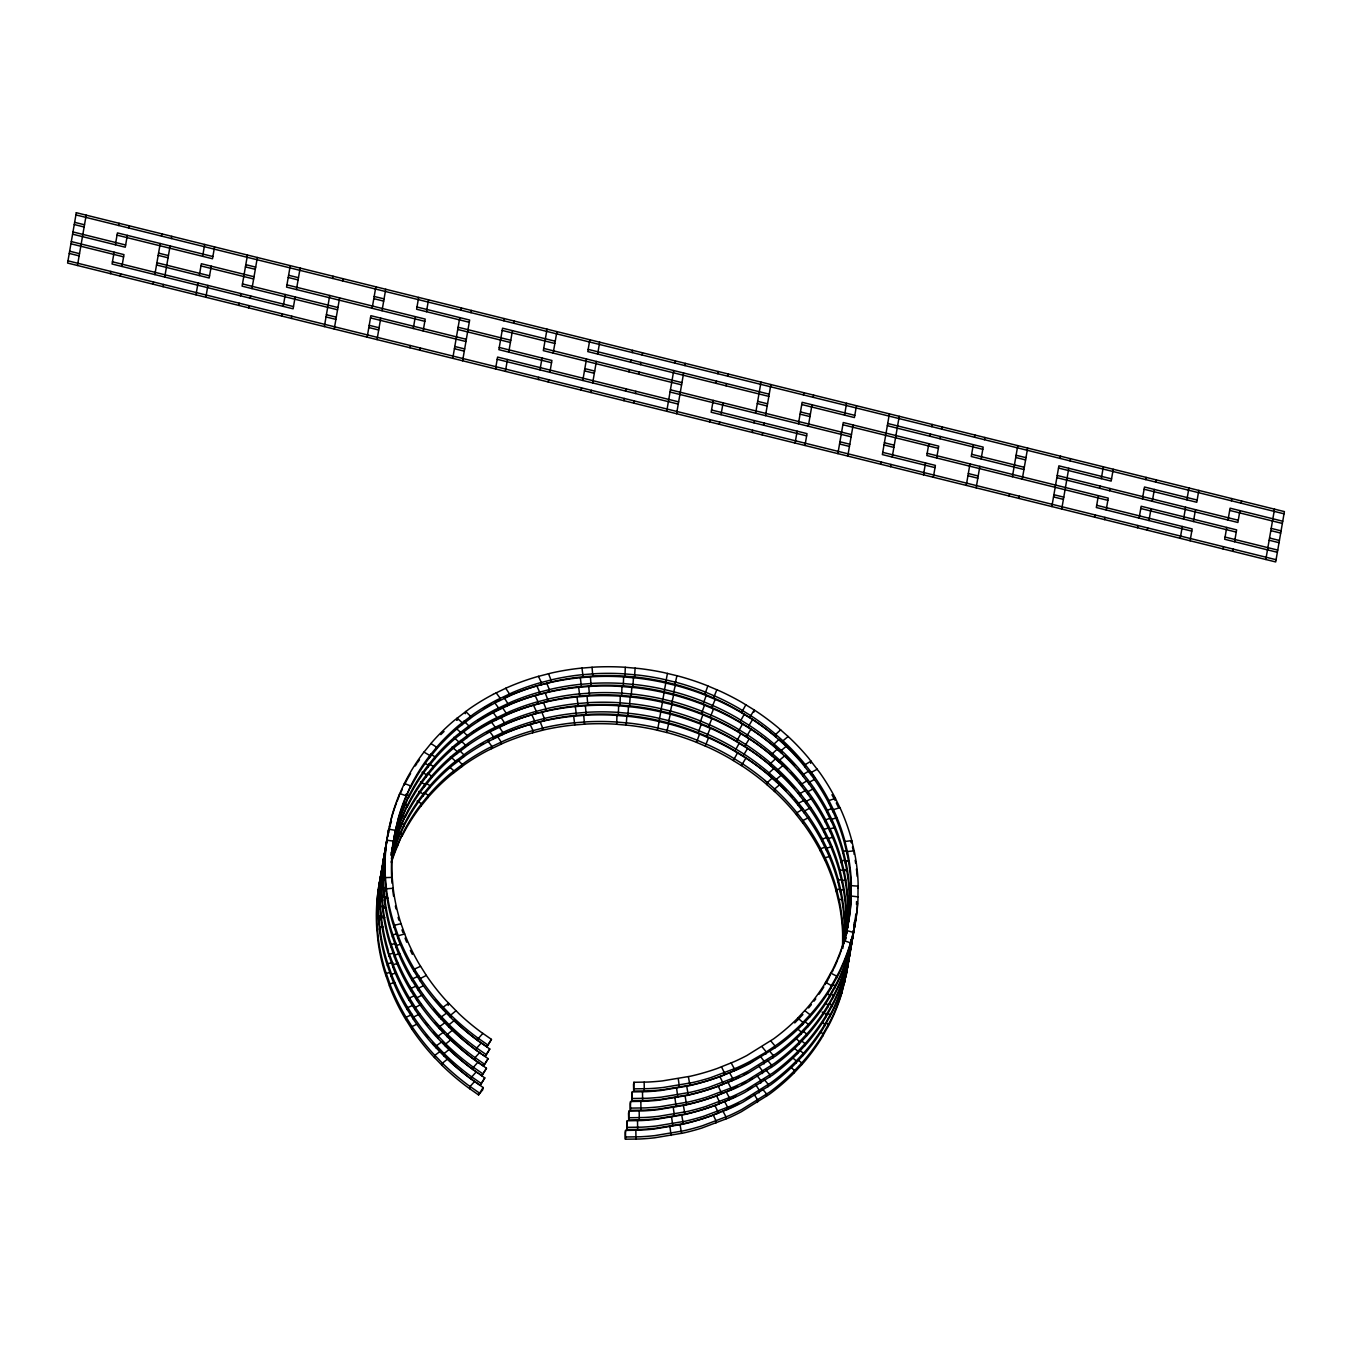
<?xml version="1.0" encoding="UTF-8"?>
<svg xmlns="http://www.w3.org/2000/svg" width="1352" height="1352" viewBox="0 0 1352 1352"><rect width="100%" height="100%" fill="white"/><g stroke="black" fill="none" stroke-linecap="round" stroke-linejoin="round"><path stroke-width="1.5" d="M843.918 943.882A188.215 183.534 9.8 0 0 844.307 936.784L844.307 923.957A193.995 189.179 9.8 0 0 840.775 894.044L837.767 881.335A204.507 199.437 9.8 0 0 827.356 852.368L821.475 840.336A218.111 212.686 9.8 0 0 804.626 813.583L796.142 802.767A231.834 226.071 9.8 0 0 777.062 782.554L766.533 773.226A243.563 237.513 9.8 0 0 743.718 756.343L731.533 748.839A251.895 245.625 9.8 0 0 710.206 737.854L696.905 732.192A256.305 249.934 9.8 0 0 669.358 723.117L655.23 719.72A256.255 249.883 9.8 0 0 631.367 715.816L616.934 714.549A251.675 245.422 9.8 0 0 588.12 714.397L573.84 715.546A242.684 236.651 9.8 0 0 545.819 720.227L532.181 723.742A230.786 225.057 9.8 0 0 505.935 733.071L489.373 740.93A216.32 210.946 9.8 0 0 466.22 755.024L452.058 765.874A202.394 197.375 9.8 0 0 430.054 787.371L421.824 797.494A192.271 187.506 9.8 0 0 403.656 826.663L398.35 838.324A187.708 183.044 9.8 0 0 391.404 858.435M844.189 943.088A188.215 183.534 9.8 0 0 844.679 934.57L844.679 921.743A193.995 189.179 9.8 0 0 841.147 891.813L838.155 879.121M845.068 939.927A188.215 183.534 9.8 0 0 845.963 927.168L845.963 914.341A193.995 189.179 9.8 0 0 842.431 884.411L839.423 871.719A204.507 199.437 9.8 0 0 829.013 842.735L823.148 830.72A218.111 212.686 9.8 0 0 806.299 803.95L797.815 793.134M845.118 940.519A188.215 183.534 9.8 0 0 846.352 924.937L846.352 912.11A193.995 189.179 9.8 0 0 842.82 882.197L839.812 869.488A204.507 199.437 9.8 0 0 829.401 840.522L823.52 828.489A218.111 212.686 9.8 0 0 806.688 801.736L798.204 790.92A231.834 226.071 9.8 0 0 779.107 770.708L768.578 761.379A243.563 237.513 9.8 0 0 745.763 744.496L733.578 736.992A251.895 245.625 9.8 0 0 712.25 726.007L698.95 720.346A256.305 249.934 9.8 0 0 671.403 711.27L657.275 707.873A256.255 249.883 9.8 0 0 633.412 703.97L618.996 702.702A251.675 245.422 9.8 0 0 590.165 702.55L575.884 703.699A242.684 236.651 9.8 0 0 547.864 708.38L534.226 711.896A230.786 225.057 9.8 0 0 507.997 721.224L491.435 729.083A216.32 210.946 9.8 0 0 468.265 743.178L454.103 754.027A202.394 197.375 9.8 0 0 432.099 775.524L423.869 785.647A192.271 187.506 9.8 0 0 405.701 814.817M846.217 934.519A188.215 183.534 9.8 0 0 847.62 917.535L847.62 904.708A193.995 189.179 9.8 0 0 844.087 874.795L841.096 862.086M846.96 931.072A188.215 183.534 9.8 0 1 846.166 935.263A188.215 183.534 9.8 0 0 848.008 915.321L848.008 902.494A193.995 189.179 9.8 0 0 844.476 872.564L841.468 859.872A204.507 199.437 9.8 0 0 831.058 830.888L825.193 818.873A218.111 212.686 9.8 0 0 808.344 792.103M847.282 929.111A188.215 183.534 9.8 0 0 849.293 907.919L849.293 895.092A193.995 189.179 9.8 0 0 845.76 865.162L842.752 852.47A204.507 199.437 9.8 0 0 832.342 823.486L826.461 811.47A218.111 212.686 9.8 0 0 809.628 784.701L801.144 773.885A231.834 226.071 9.8 0 0 782.048 753.672L771.519 744.361A243.563 237.513 9.8 0 0 748.704 727.477L736.519 719.974A251.895 245.625 9.8 0 0 715.191 708.972L701.891 703.327M847.214 929.686A188.215 183.534 9.8 0 0 849.681 905.688L849.664 892.861A193.995 189.179 9.8 0 0 846.132 862.948L843.141 850.239A204.507 199.437 9.8 0 0 832.714 821.272L826.849 809.24A218.111 212.686 9.8 0 0 810 782.487L801.516 771.671A231.834 226.071 9.8 0 0 782.419 751.458L771.908 742.13A243.563 237.513 9.8 0 0 749.092 725.247L736.908 717.743A251.895 245.625 9.8 0 0 715.58 706.758L702.263 701.096A256.305 249.934 9.8 0 0 674.732 692.021L660.604 688.624A256.255 249.883 9.8 0 0 636.741 684.72L622.309 683.453A251.675 245.422 9.8 0 0 593.494 683.301L579.214 684.45A242.684 236.651 9.8 0 0 551.193 689.131L537.555 692.647A230.786 225.057 9.8 0 0 511.31 701.975L494.748 709.834A216.32 210.946 9.8 0 0 471.578 723.928L457.415 734.778A202.394 197.375 9.8 0 0 435.428 756.275L427.198 766.398A192.271 187.506 9.8 0 0 409.031 795.567L403.724 807.228A187.708 183.044 9.8 0 0 396.778 827.323L394.294 837.784M847.45 927.844A188.215 183.534 9.8 0 0 850.949 898.286L850.949 885.459A193.995 189.179 9.8 0 0 847.417 855.546L844.408 842.837A204.507 199.437 9.8 0 0 833.998 813.853L828.134 801.837A218.111 212.686 9.8 0 0 811.284 775.085L802.801 764.269A231.834 226.071 9.8 0 0 783.704 744.056L773.175 734.727A243.563 237.513 9.8 0 0 750.377 717.844L738.175 710.341A251.895 245.625 9.8 0 0 716.864 699.356L703.547 693.694A256.255 249.883 9.8 0 0 675.932 684.602L661.888 681.222A256.255 249.883 9.8 0 0 638.026 677.318L623.593 676.034A251.675 245.422 9.8 0 0 594.779 675.899L580.498 677.048A242.684 236.651 9.8 0 0 552.461 681.712L535.578 686.292A236.853 230.972 9.8 0 0 504.228 697.784L507.828 703.496L507.439 705.727M856.492 904.505L856.56 901.547M626.821 716.222L626.196 725.078M628.494 706.589L627.869 715.445M630.15 696.973L629.525 705.812M631.807 687.34L631.198 696.195M633.48 677.724L632.854 686.562M635.136 668.091L634.51 676.946M378.915 885.543L377.918 892.134A196.446 191.561 9.8 0 0 376.684 927.438L377.935 940.738A204.49 199.42 9.8 0 0 384.475 971.463L390.424 988.633A217.841 212.416 9.8 0 0 404.569 1017.549L412.005 1029.379A232.155 226.392 9.8 0 0 432.403 1055.354L442.341 1065.68A246.047 239.929 9.8 0 0 468.079 1087.566L478.557 1094.917L482.748 1089.746L483.137 1087.515L472.524 1080.096A239.912 233.947 9.8 0 1 454.306 1065.19M380.588 875.927L379.574 882.501A196.446 191.561 9.8 0 0 378.34 917.822L379.591 931.106A204.49 199.42 9.8 0 0 386.131 961.83L392.08 979A217.841 212.416 9.8 0 0 406.225 1007.916L413.661 1019.763A232.155 226.392 9.8 0 0 434.06 1045.721L443.997 1056.047A246.047 239.929 9.8 0 0 469.735 1077.95L480.213 1085.301L484.793 1077.899L475.329 1071.19M382.244 866.294L381.247 872.885A196.446 191.561 9.8 0 0 380.013 908.189L381.247 921.489A204.49 199.42 9.8 0 0 387.787 952.214L393.736 969.367A217.841 212.416 9.8 0 0 407.881 998.3L415.334 1010.13A232.155 226.392 9.8 0 0 435.716 1036.105L445.67 1046.431M383.917 856.678L382.903 863.252A196.446 191.561 9.8 0 0 381.67 898.573L382.92 911.856A204.49 199.42 9.8 0 0 389.46 942.581L395.409 959.751A217.841 212.416 9.8 0 0 409.555 988.667L416.991 1000.514A232.155 226.392 9.8 0 0 437.389 1026.472L447.326 1036.798M385.574 847.045L384.56 853.636A196.446 191.561 9.8 0 0 383.326 888.94L384.576 902.24A204.49 199.42 9.8 0 0 391.117 932.948L397.065 950.118A217.841 212.416 9.8 0 0 411.211 979.051L418.647 990.881A232.155 226.392 9.8 0 0 439.045 1016.856M387.23 837.429L386.233 844.003A196.446 191.561 9.8 0 0 384.999 879.324L386.25 892.607A204.49 199.42 9.8 0 0 392.79 923.332L398.722 940.502A217.841 212.416 9.8 0 0 412.884 969.418L420.32 981.265A232.155 226.392 9.8 0 0 440.718 1007.223L450.655 1017.549A246.047 239.929 9.8 0 0 476.394 1039.451L489.779 1049.017L485.199 1056.419L482.664 1054.729M392.283 848.093L391.522 852.96L392.063 849.597M393.939 838.46L392.959 844.899A189.652 184.954 9.8 0 0 391.759 878.986L392.063 883.278M378.543 887.774L379.659 881.2M380.199 878.141L381.315 871.584M381.872 868.525L382.971 861.951M383.529 858.892L384.644 852.335M385.185 849.276L386.3 842.702M386.858 839.643L387.956 833.069M391.894 850.307L392.976 843.902M393.55 840.69L394.649 834.268M77.47 265.499L86.173 215.154M110.391 273.645L110.779 271.414M114.109 252.165L112.064 264.012L293.114 308.814L295.159 296.967M115.376 244.763L117.421 232.916L212.889 256.542M118.706 225.514L119.094 223.3M120.277 276.078L120.649 273.865M121.934 266.462L123.978 254.615L71.301 241.585M127.308 235.366L125.263 247.213L72.585 234.183M128.575 227.964L128.964 225.733M153.182 284.224L153.57 282.01M154.855 274.608L160.229 243.512M161.496 236.093L161.885 233.879M163.068 286.675L163.44 284.444M164.724 277.042L170.099 245.946M171.383 238.543L171.755 236.33M195.989 294.82L198.034 282.974M199.302 275.571L201.347 263.725L254.024 276.754M202.631 256.305L204.676 244.459M205.859 297.254L207.904 285.407M211.233 266.158L209.188 278.005L156.511 264.975M214.546 246.909L212.501 258.756L117.049 235.147M238.78 305.4L239.152 303.186M240.436 295.784L240.825 293.553M247.467 255.055L242.093 286.151L337.561 309.777M248.65 307.85L249.038 305.62M250.306 298.217L250.695 296.003M251.979 288.601L257.353 257.488M281.571 315.996L281.96 313.765M283.227 306.363L285.272 294.516M290.274 265.634L286.556 287.114L424.815 321.32M291.44 318.43L291.829 316.216M296.426 289.548L300.144 268.085M324.362 326.576L329.736 295.48M332.676 278.444L333.065 276.23M334.231 329.026L339.605 297.93M342.546 280.895L342.935 278.664M367.152 337.172L370.87 315.692L466.322 339.301M372.138 308.29L375.856 286.81M377.039 339.605L380.74 318.142M382.024 310.723L385.726 289.26M409.943 347.751L410.332 345.537M413.273 328.502L415.317 316.655M418.647 297.406L416.602 309.253L469.262 322.283M419.83 350.202L420.202 347.971M423.159 330.936L425.204 319.089L286.945 284.883M426.471 311.687L428.516 299.84M452.751 358.331L459.781 317.619M461.066 310.216L461.438 307.986M462.621 360.781L469.651 320.052L416.991 307.022M470.935 312.65L471.324 310.436M378.137 890.596L378.526 888.382M379.794 880.963L380.402 877.313M381.467 871.347L382.058 867.68M383.123 861.714L383.714 858.064M384.779 852.098L385.388 848.431M386.452 842.465L387.044 838.815M388.328 831.412L388.717 829.182L395.392 830.348L395.004 832.578M376.718 927.945L377.09 925.731M378.374 918.329L378.763 916.098L382.143 916.014M380.03 908.696L380.419 906.482L383.816 906.381M381.703 899.063L382.075 896.849L385.472 896.765M383.36 889.447L383.748 887.216M385.016 879.814L385.404 877.6L392.181 877.414L391.81 879.628M393.178 843.327L393.736 839.981M377.732 939.133L378.121 936.902M379.405 929.5L379.794 927.286L383.174 927.033M381.061 919.884L381.45 917.653L384.83 917.4M382.734 910.251L383.106 908.037L386.486 907.783M384.39 900.635L384.779 898.404L388.159 898.151M386.047 891.002L386.435 888.788L393.195 888.281L392.976 891.83A198.254 193.319 9.8 0 0 393.567 896.106M397.471 846.115L397.86 843.902M399.127 836.499L399.516 834.268L396.305 833.187M400.8 826.866L401.172 824.652M402.457 817.25L402.845 815.019M404.113 807.617L404.501 805.403M405.786 798.001L406.175 795.77L399.736 793.59L398.722 797.308A194.502 189.669 9.8 0 0 397.082 801.398M391.353 862.627A187.708 183.044 9.8 0 1 396.694 847.957L402.389 834.083A192.271 187.506 9.8 0 1 420.556 804.896L428.787 794.79A202.394 197.375 9.8 0 1 450.774 773.276L464.936 762.427A216.32 210.946 9.8 0 1 488.106 748.332L504.668 740.473A230.786 225.057 9.8 0 1 530.897 731.145L544.535 727.63A242.684 236.651 9.8 0 1 572.555 722.948L586.836 721.816A251.675 245.422 9.8 0 1 615.667 721.951L630.083 723.219A256.255 249.883 9.8 0 1 653.962 727.122L668.074 730.519A256.305 249.934 9.8 0 1 695.621 739.595L708.938 745.256A251.895 245.625 9.8 0 1 730.249 756.241L742.451 763.745A243.563 237.513 9.8 0 1 765.249 780.628M403.656 826.663L404.045 824.45A192.271 187.506 9.8 0 1 422.213 795.28L430.443 785.157A202.394 197.375 9.8 0 1 452.447 763.66L466.592 752.794A216.32 210.946 9.8 0 1 489.762 738.699L506.324 730.84A230.786 225.057 9.8 0 1 532.57 721.529M391.303 855.664L393.06 848.803A187.708 183.044 9.8 0 1 400.006 828.692L405.701 814.833L400.395 826.478A187.708 183.044 9.8 0 0 393.449 846.589L391.353 854.819M393.635 843.276L394.733 839.169A187.708 183.044 9.8 0 1 401.679 819.075L407.375 805.2A192.271 187.506 9.8 0 1 425.542 776.014L433.772 765.908A202.394 197.375 9.8 0 1 455.759 744.394L469.921 733.544A216.32 210.946 9.8 0 1 493.091 719.45L509.653 711.591M395.291 833.66L396.389 829.553A187.708 183.044 9.8 0 1 403.335 809.442L409.031 795.567L405.87 794.317M395.967 828.168L398.063 819.92A187.708 183.044 9.8 0 1 405.008 799.826L410.704 785.951A192.271 187.506 9.8 0 1 428.871 756.765L437.102 746.659A202.394 197.375 9.8 0 1 459.088 725.145L473.251 714.295A216.32 210.946 9.8 0 1 496.421 700.201L512.983 692.342A230.786 225.057 9.8 0 1 539.211 683.03L552.85 679.498A242.684 236.651 9.8 0 1 580.87 674.834L595.15 673.685A251.675 245.422 9.8 0 1 623.982 673.82L638.398 675.104A256.255 249.883 9.8 0 1 662.26 679.008L676.389 682.388M385.743 975.586L386.131 973.356L389.427 972.595M387.399 965.953L387.787 963.739L392.739 962.59M389.072 956.337L388.176 949.983A204.49 199.42 9.8 0 1 381.636 919.276L380.385 905.975A196.446 191.561 9.8 0 1 381.619 870.654M390.728 946.704L391.117 944.49L396.051 943.341M392.384 937.088L392.773 934.857L396.068 934.097M394.057 927.455L394.429 925.241L401.037 923.703M495.542 368.927L497.587 357.08L678.636 401.865M503.857 320.796L504.228 318.582M389.46 986.132L389.849 983.918L394.733 982.532M391.117 976.516L391.505 974.285L396.389 972.916M392.79 966.883L393.162 964.669L398.046 963.283M394.446 957.25L394.835 955.036L399.719 953.65M396.102 947.634L396.491 945.403L401.375 944.034M397.775 938.001L398.147 935.787L404.67 933.945M421.148 805.86L421.52 803.629L417.109 801.06M422.804 796.227L423.193 794.013L418.782 791.444M424.46 786.611L424.849 784.38L420.438 781.811M426.133 776.977L426.522 774.764L422.111 772.195M427.79 767.361L428.178 765.131L425.238 763.424M429.463 757.728L429.835 755.514L423.953 752.084M427.925 797.562L428.314 795.331L424.038 792.559M429.598 787.929L429.987 785.715L427.131 783.856M431.254 778.296L431.643 776.082L427.367 773.31M432.927 768.68L433.299 766.449L429.023 763.694M434.583 759.047L434.972 756.833L430.68 754.061M436.24 749.43L436.628 747.2L430.916 743.515M505.411 371.361L507.456 359.514M508.741 352.111L512.442 330.649M513.726 323.246L514.115 321.015M405.701 1019.476L406.09 1017.245L412.225 1014.423M407.375 1009.843L407.746 1007.629L412.36 1005.499M409.031 1000.21L409.419 997.996L414.016 995.883M410.687 990.593L411.076 988.363L415.672 986.25M412.36 980.961L412.749 978.747L418.883 975.924M414.016 971.344L414.405 969.114L420.54 966.291M453.444 772.989L453.833 770.775L450.03 767.378M455.117 763.356L455.489 761.142L450.436 756.613M456.773 753.74L457.162 751.509L452.092 746.98M458.429 744.107L458.818 741.893L453.765 737.364M460.102 734.491L460.491 732.26L456.689 728.863M461.759 724.858L462.147 722.644L457.077 718.115L456.706 720.329L457.821 719.416M465.291 713.704L465.68 711.473L470.53 716.256L470.141 718.47M411.633 1028.821L412.022 1026.607L416.534 1024.326M413.306 1019.205L413.678 1016.991L419.695 1013.932M414.963 1009.572L415.351 1007.358L421.368 1004.299M416.619 999.956L417.007 997.725L423.024 994.683M418.292 990.323L418.664 988.109L423.193 985.811M419.948 980.707L420.337 978.476L426.353 975.434A225.378 219.768 9.8 0 0 446.143 1000.632L459.173 1013.899A239.912 233.947 9.8 0 0 480.839 1031.965L491.452 1039.384L486.855 1046.803L480.332 1042.307M461.826 766.601L462.215 764.37L457.365 759.604M463.482 756.968L463.871 754.754L459.021 749.988M465.156 747.352L465.544 745.121L460.525 740.473M466.812 737.719L467.2 735.505L463.567 731.922M468.485 728.103L468.857 725.872L464.006 721.106M538.333 379.506L538.721 377.292M539.989 369.89L542.034 358.043M547.036 329.161L543.318 350.641L681.577 384.847M548.202 381.957L548.591 379.743M549.875 372.324L551.92 360.477L499.243 347.447M553.188 353.075L556.906 331.612M434.431 1057.568L434.82 1055.337L440.228 1051.349M436.105 1047.935L436.476 1045.721L441.884 1041.733L452.531 1052.397A239.912 233.947 9.8 0 0 474.18 1070.463M437.761 1038.319L438.149 1036.088L443.557 1032.1M439.417 1028.686L439.806 1026.472L445.214 1022.484M441.09 1019.053L441.462 1016.839L446.87 1012.851L444.487 1010.265M442.746 1009.437L443.135 1007.206L448.543 1003.235L448.154 1005.449M491.486 748.619L491.875 746.388L487.852 740.964L489.035 740.338M493.142 738.986L493.531 736.772L489.508 731.331M494.815 729.37L495.187 727.139L491.165 721.698M496.471 719.737L496.86 717.523L492.838 712.082L489.83 713.619A223.097 217.554 9.8 0 0 487.075 715.09M498.144 710.121L498.516 707.89L494.494 702.448M499.801 700.488L500.189 698.274L496.167 692.832M442.07 1065.41L442.442 1063.179L447.647 1058.954M443.726 1055.777L444.115 1053.563L449.32 1049.321M445.383 1046.144L445.771 1043.93L450.977 1039.688M447.056 1036.528L447.428 1034.297L452.633 1030.072M448.712 1026.895L449.101 1024.681L454.306 1020.439M450.368 1017.279L450.757 1015.048L455.962 1010.823M500.781 744.225L501.17 741.995L497.401 736.367M502.454 734.592L502.826 732.378L499.074 726.751M504.11 724.976L504.499 722.745L500.73 717.118L488.173 723.236A223.097 217.554 9.8 0 0 475.955 730.164M505.766 715.343L506.155 713.129L502.403 707.502M509.096 696.094L509.484 693.88L505.716 688.252M581.123 390.103L581.512 387.872M582.797 380.47L586.498 359.007M589.827 339.758L587.782 351.605L768.832 396.389M469.702 1088.766L470.073 1086.535L474.535 1081.549M471.358 1079.133L471.747 1076.919L476.191 1071.933M473.014 1069.5L473.403 1067.286L477.847 1062.3M474.687 1059.883L475.076 1057.653L479.521 1052.684M476.343 1050.251L476.732 1048.037L481.177 1043.051M478.017 1040.634L478.388 1038.404L482.85 1033.418M591.01 392.536L591.382 390.322M592.666 382.92L596.367 361.44M597.652 354.038L599.697 342.191M532.603 732.784L532.975 730.57L530.17 724.452M534.26 723.168L534.648 720.937L531.843 714.819M535.916 713.535L536.305 711.321L533.499 705.203M537.589 703.919L537.961 701.688L535.155 695.57M539.245 694.286L539.634 692.072L536.828 685.954M540.918 684.653L541.29 682.439L538.485 676.321M478.557 1094.917L483.137 1087.515M480.213 1085.301L484.793 1077.899M479.335 1073.978L481.87 1075.668L486.466 1068.266L473.065 1058.701A246.047 239.929 9.8 0 1 447.326 1036.798M477.002 1061.557L483.543 1066.052L488.123 1058.65L478.659 1051.941M485.199 1056.419L489.779 1049.017M486.855 1046.803L491.452 1039.384M542.287 730.283L542.676 728.069L540.175 721.833M543.96 720.667L544.332 718.436L541.831 712.217M545.616 711.034L546.005 708.82L543.487 702.584M547.273 701.418L547.661 699.187L545.16 692.968M548.946 691.785L549.335 689.571L546.816 683.335M550.602 682.168L550.991 679.938L548.49 673.718M486.466 1068.266L481.87 1075.668M488.123 1058.65L483.543 1066.052M623.914 400.682L624.303 398.468M625.587 391.066L625.959 388.835M628.9 371.817L629.288 369.586M630.573 362.184L630.962 359.97M632.229 352.568L632.618 350.337M574.769 724.909L573.687 716.188M576.425 715.293L575.344 706.555M578.098 705.659L577 696.922M579.755 696.043L578.673 687.306M581.411 686.41L580.329 677.673M583.084 676.794L581.985 668.057M633.801 403.133L634.173 400.902M635.457 393.5L635.846 391.286M638.786 374.25L639.175 372.037M640.442 364.634L640.831 362.404M642.115 355.001L642.487 352.787M584.503 724.148L583.726 715.36M586.16 714.532L585.382 705.744M587.816 704.899L587.055 696.111M589.489 695.266L588.712 686.495M591.145 685.65L590.385 676.862M592.818 676.017L592.041 667.229M666.722 411.278L673.752 370.549M675.02 363.147L675.408 360.933M616.664 724.266L616.968 715.411M618.337 714.633L618.625 705.778M619.993 705.017L620.298 696.162M621.65 695.384L621.954 686.529M623.323 685.768L623.61 676.896M624.979 676.135L625.283 667.28M676.591 413.712L683.622 373M684.906 365.598L685.278 363.367M709.513 421.858L709.885 419.644M713.214 400.395L711.169 412.242L806.637 435.851M716.154 383.36L716.543 381.146M717.827 373.727L718.199 371.513M657.461 730.215L659.151 721.495M659.134 720.582L660.807 711.879M660.79 710.966L662.48 702.246M662.463 701.333L664.136 692.63M664.119 691.7L665.809 682.997M665.775 682.084L667.465 673.38M719.382 424.308L719.771 422.077M721.038 414.675L723.1 402.828M726.041 385.81L726.413 383.579M727.697 376.177L728.086 373.963M666.637 732.463L668.648 723.827M668.31 722.847L670.305 714.211M669.967 713.214L671.961 704.578M671.64 703.598L673.634 694.962M673.296 693.965L675.29 685.329M674.952 684.349L676.946 675.696M851.878 940.907L850.847 945.183A194.823 189.973 9.8 0 1 847.822 965.48L843.09 984.763A195.077 190.226 9.8 0 1 831.632 1013.442L822.962 1028.94A201.87 196.851 9.8 0 1 804.305 1054.104L795.044 1064.024A212.872 207.583 9.8 0 1 770.725 1084.845L743.076 1102.083A229.62 223.908 9.8 0 1 730.35 1108.285L709.056 1116.549A234.978 229.13 9.8 0 1 682.101 1124.357L654.081 1129.038A247.686 241.535 9.8 0 1 639.8 1130.171L625.587 1130.407L625.199 1132.621L625.401 1139.195L639.834 1139.009A254.48 248.143 9.8 0 0 654.503 1137.826L683.318 1133.027A243.123 237.09 9.8 0 0 701.942 1128.024L728.694 1117.901A229.62 223.908 9.8 0 0 741.403 1111.716L769.068 1094.478A212.872 207.583 9.8 0 0 793.387 1073.657L802.649 1063.737A201.87 196.851 9.8 0 0 821.306 1038.573L829.976 1023.075A195.077 190.226 9.8 0 0 841.434 994.396L846.166 975.113A194.823 189.973 9.8 0 0 849.276 953.295M718.841 1104.094L710.713 1106.916A234.978 229.13 9.8 0 1 683.774 1114.724L655.754 1119.405A247.686 241.535 9.8 0 1 641.456 1120.554L627.26 1120.774L626.872 1123.005L627.058 1129.579L641.49 1129.376A254.48 248.143 9.8 0 0 656.159 1128.21L684.974 1123.394A243.123 237.09 9.8 0 0 703.598 1118.391L712.69 1115.366M850.222 950.541L846.42 965.514A195.077 190.226 9.8 0 1 834.961 994.193L826.292 1009.691A201.87 196.851 9.8 0 1 807.634 1034.855L798.373 1044.775A212.872 207.583 9.8 0 1 774.037 1065.596L746.405 1082.834A229.62 223.908 9.8 0 1 733.68 1089.019L712.369 1097.3A234.978 229.13 9.8 0 1 685.43 1105.091L657.41 1109.772A247.686 241.535 9.8 0 1 643.13 1110.921L628.917 1111.158L628.528 1113.372L628.714 1119.946L643.163 1119.76A254.48 248.143 9.8 0 0 657.832 1118.577L686.63 1113.778A243.123 237.09 9.8 0 0 705.271 1108.775L714.363 1105.733M850.847 945.183L848.093 955.898A195.077 190.226 9.8 0 1 836.618 984.56L827.948 1000.058A201.87 196.851 9.8 0 1 809.29 1025.238L800.029 1035.159A212.872 207.583 9.8 0 1 775.71 1055.963L748.062 1073.201A229.62 223.908 9.8 0 1 735.336 1079.403L714.042 1087.667A234.978 229.13 9.8 0 1 687.103 1095.475L659.066 1100.156A247.686 241.535 9.8 0 1 644.786 1101.288L630.573 1101.525L630.201 1103.756L630.387 1110.33L644.819 1110.127A254.48 248.143 9.8 0 0 659.489 1108.961L688.303 1104.145A243.123 237.09 9.8 0 0 706.927 1099.142L716.019 1096.117M723.827 1075.212L715.698 1078.051A234.978 229.13 9.8 0 1 688.76 1085.842L660.739 1090.523A247.686 241.535 9.8 0 1 646.459 1091.672L632.246 1091.909L631.857 1094.123L632.043 1100.697L646.476 1100.494A254.48 248.143 9.8 0 0 661.162 1099.328L689.959 1094.528A243.123 237.09 9.8 0 0 708.583 1089.526L717.675 1086.484M846.927 929.787L843.631 942.107A188.283 183.619 9.8 0 1 832.578 969.773L824.196 984.746A195.094 190.243 9.8 0 1 806.164 1009.065L797.207 1018.664A203.56 198.49 9.8 0 1 787.557 1027.689L784.177 1030.579A208.664 203.476 9.8 0 1 773.665 1038.826L746.862 1055.523A222.843 217.3 9.8 0 1 734.508 1061.54L717.354 1068.418A234.978 229.13 9.8 0 1 690.416 1076.226L662.395 1080.907A247.686 241.535 9.8 0 1 648.115 1082.039L633.902 1082.276L633.513 1084.507L633.699 1091.081L648.149 1090.878A254.48 248.143 9.8 0 0 662.818 1089.712L691.632 1084.896A243.123 237.09 9.8 0 0 710.256 1079.893L719.348 1076.868M625.401 1139.195L625.587 1130.407M627.058 1129.579L627.26 1120.774M628.714 1119.946L628.917 1111.158M630.387 1110.33L630.573 1101.525M632.043 1100.697L632.246 1091.909M633.699 1091.081L633.902 1082.276M696.533 742.349L699.542 734.052M698.19 732.716L701.215 724.418M699.863 723.1L702.871 714.785M701.519 713.467L704.527 705.169M703.192 703.851L706.2 695.536M704.848 694.218L707.856 685.92M752.303 432.454L752.692 430.223M753.96 422.821L754.348 420.607M755.633 413.205L760.99 382.092M635.981 1139.161L635.846 1130.34M637.637 1129.545L637.519 1120.707M639.31 1119.912L639.175 1111.091M640.966 1110.296L640.848 1101.457M642.622 1100.663L642.504 1091.841M644.296 1091.03L644.16 1082.208M705.254 746L708.549 737.837M706.91 736.384L710.222 728.204M708.583 726.751L711.879 718.588M710.239 717.135L713.535 708.955M711.896 707.502L715.208 699.322M713.569 697.869L716.864 689.706M762.173 434.888L762.562 432.674M763.846 425.272L764.218 423.041M765.502 415.639L770.877 384.543M733.325 760.5L737.567 752.861M734.981 750.884L739.223 743.228M736.654 741.251L740.879 733.612M738.31 731.635L742.552 723.979M739.966 722.002L744.208 714.346M741.64 712.386L745.881 704.73M671.133 1135.46L669.95 1126.774M672.789 1125.844L671.606 1117.158M674.462 1116.211L673.279 1107.525M676.118 1106.578L674.935 1097.909M677.791 1096.962L676.608 1088.275M679.448 1087.329L678.265 1078.659M795.094 443.033L797.139 431.187M798.424 423.784L802.125 402.305L854.802 415.351M803.409 394.902L803.798 392.688M741.42 765.553L745.915 758.083M743.076 755.937L747.572 748.467M744.732 746.304L749.245 738.834M746.405 736.671L750.901 729.218M748.062 727.055L752.557 719.585M749.718 717.422L754.23 709.952L753.841 712.183M681.577 1133.399L680.09 1124.796M683.25 1123.765L681.746 1115.163M684.906 1114.149L683.419 1105.547M686.562 1104.516L685.075 1095.914M688.236 1094.9L686.731 1086.281M689.892 1085.267L688.405 1076.665M804.964 445.484L807.009 433.637L711.558 410.011M808.293 426.235L812.011 404.755M813.279 397.353L813.667 395.122M767.04 784.701L767.429 782.487L772.347 777.941M768.713 775.085L769.085 772.854L774.02 768.308M770.37 765.452L770.758 763.238L775.676 758.692M772.026 755.836L772.414 753.605L777.349 749.059M773.699 746.203L774.071 743.989L779.005 739.426L787.101 746.71A238.628 232.696 9.8 0 1 799.454 759.165M775.355 736.587L775.744 734.356L780.662 729.81M715.732 1123.258L716.121 1121.045L713.231 1115.011M717.388 1113.642L717.777 1111.412L714.887 1105.395M719.061 1104.009L719.433 1101.795L716.56 1095.762M720.717 1094.393L721.106 1092.162L718.216 1086.129M722.374 1084.76L722.762 1082.546L719.889 1076.513M724.047 1075.127L724.418 1072.913L721.545 1066.88M774.273 791.157L774.662 788.926L779.817 784.616M775.947 781.524L776.335 779.31L781.473 774.983M777.603 771.891L777.991 769.677L783.129 765.35M779.276 762.274L779.648 760.061L784.802 755.734L785.444 756.326A238.628 232.696 9.8 0 1 794.52 765.317M780.932 752.642L781.321 750.428L786.458 746.101M782.588 743.025L782.977 740.795L788.131 736.485M837.885 453.63L843.259 422.534L938.727 446.143L936.683 457.99M844.544 415.115L846.589 403.268M725.686 1119.219L726.058 1117.005L722.897 1111.107M727.342 1109.586L727.731 1107.372L724.554 1101.491M728.998 1099.97L729.387 1097.739L726.21 1091.858M730.672 1090.337L731.043 1088.123L727.883 1082.225M732.328 1080.721L732.716 1078.49L729.539 1072.609L732.852 1071.156A222.843 217.3 9.8 0 0 745.189 1065.156L748.4 1063.416M733.984 1071.088L734.373 1068.874L731.212 1062.976M847.772 456.063L853.129 424.967M856.458 405.718L854.413 417.565L801.753 404.535M796.565 814.935L796.953 812.704L802.75 809.24L800.114 806.012M798.238 805.302L798.61 803.088L804.761 800.046M799.894 795.686L800.283 793.455L806.079 789.974M801.55 786.053L801.939 783.839L807.736 780.357M803.223 776.437L803.595 774.206L809.392 770.725M804.879 766.804L805.268 764.59L811.065 761.108L810.676 763.322M802.632 822.743L803.02 820.512L808.969 817.318M804.288 813.11L804.677 810.896L810.642 807.685M805.961 803.494L806.333 801.263L812.298 798.069M807.617 793.861L808.006 791.647L813.955 788.436M809.273 784.245L809.662 782.014L814.141 779.614M810.947 774.611L811.318 772.398L817.284 769.187M757.424 1102.438L757.796 1100.207L754.23 1094.545M759.08 1092.805L759.469 1090.591L755.886 1084.929M760.737 1083.172L761.125 1080.958L757.052 1075.617M762.41 1073.556L762.782 1071.325L758.709 1065.984M764.066 1063.923L764.455 1061.709L760.382 1056.368M765.739 1054.306L766.111 1052.076L777.755 1044.133A212.872 207.583 9.8 0 0 802.091 1023.312L811.352 1013.392A201.87 196.851 9.8 0 0 830.01 988.227L838.679 972.713A195.077 190.226 9.8 0 0 850.138 944.051L851.371 939.826M766.398 1096.388L766.77 1094.174L762.443 1089.019L761.7 1089.56M768.054 1086.754L768.443 1084.541L764.117 1079.403L763.373 1079.927M769.71 1077.138L770.099 1074.908L765.773 1069.77M771.384 1067.505L771.755 1065.292L767.446 1060.154M773.04 1057.889L773.428 1055.659L770.184 1051.805M774.713 1048.256L775.085 1046.042L770.758 1040.888M880.676 464.209L881.065 461.995M889.379 413.864L882.349 454.593L935.009 467.623M820.309 850.915L820.698 848.701L825.497 847.011M821.965 841.299L822.354 839.068L827.154 837.395M823.638 831.666L824.01 829.452L828.827 827.762M825.295 822.05L825.683 819.819L830.483 818.146M826.968 812.417L827.34 810.203L832.156 808.513M828.624 802.801L829.013 800.57L835.418 798.339L835.029 800.553M890.562 466.66L890.934 464.429M892.219 457.027L899.249 416.298M824.771 859.973L825.142 857.76L830.027 856.289M826.427 850.357L826.816 848.126L831.7 846.673M828.083 840.724L828.472 838.51L833.356 837.04M829.756 831.108L830.128 828.877L835.012 827.424M831.412 821.475L831.801 819.261L836.685 817.791M833.069 811.842L833.457 809.628L839.981 807.685M794.232 1072.778L794.621 1070.547L790.802 1067.252M795.905 1063.145L796.294 1060.931L792.458 1057.619M797.562 1053.529L797.95 1051.298L794.131 1048.003M799.235 1043.896L799.607 1041.682L795.787 1038.37M800.891 1034.28L801.28 1032.049L797.443 1028.737M802.547 1024.647L802.936 1022.433L797.832 1018.022L797.46 1020.236L802.885 1014.541M801.398 1065.139L801.787 1062.926L797.798 1059.782M803.054 1055.523L803.443 1053.293L799.471 1050.166M804.727 1045.89L805.099 1043.676L801.128 1040.533M806.383 1036.274L806.772 1034.043L802.801 1030.917M808.04 1026.641L808.428 1024.427L804.457 1021.284M809.713 1017.008L810.085 1014.794L804.795 1010.62M836.33 891.847L836.719 889.633L840.082 889.177M838.003 882.231L838.375 880L841.755 879.544M839.66 872.598L840.048 870.384L845.101 869.691M841.316 862.982L841.704 860.751L845.085 860.294M842.989 853.349L843.361 851.135L846.741 850.662M844.645 843.716L845.034 841.502L851.777 840.589L851.388 842.803L850.966 841.181M838.713 901.835L839.102 899.621L842.499 899.317M840.386 892.219L840.775 889.988L844.155 889.684M842.043 882.586L842.431 880.372L845.828 880.067M843.716 872.953L844.087 870.739L847.484 870.434M845.372 863.337L845.76 861.106L849.14 860.818M847.028 853.703L847.417 851.49L854.194 850.881L854.075 854.312M825.261 984.577L825.649 982.346L831.548 985.676L831.159 987.889M822.844 1036.021L823.233 1033.807L820.292 1032.134M824.517 1026.388L824.889 1024.174L821.948 1022.518M826.173 1016.772L826.562 1014.541L822.134 1012.057M827.83 1007.139L828.218 1004.925L825.278 1003.268M829.503 997.522L829.891 995.292L826.934 993.636M842.702 936.04L843.073 933.809L846.47 934.029M844.358 926.407L844.746 924.193M846.014 916.774L846.403 914.56M847.687 907.158L848.059 904.927M849.343 897.525L849.732 895.311M851.016 887.909L851.388 885.678L858.182 886.135L857.793 888.348M828.184 1026.557L828.556 1024.343L825.548 1022.822L823.351 1026.726A201.87 196.851 9.8 0 1 804.693 1051.89L795.432 1061.81A212.872 207.583 9.8 0 1 771.096 1082.631L743.465 1099.869A229.62 223.908 9.8 0 1 730.739 1106.054L703.986 1116.177A243.123 237.09 9.8 0 1 685.363 1121.18L656.548 1125.979A254.48 248.143 9.8 0 1 641.879 1127.162L627.446 1127.348M829.841 1016.941L830.229 1014.71L827.204 1013.189M831.514 1007.308L831.886 1005.094L828.861 1003.573L826.68 1007.46A201.87 196.851 9.8 0 1 808.023 1032.641L798.762 1042.561A212.872 207.583 9.8 0 1 774.426 1063.382L746.777 1080.62A229.62 223.908 9.8 0 1 734.052 1086.805L707.316 1096.928A243.123 237.09 9.8 0 1 688.692 1101.931L659.877 1106.73A254.48 248.143 9.8 0 1 645.208 1107.913L630.759 1108.099M833.17 997.692L833.559 995.461L830.534 993.94M834.826 988.058L835.215 985.845L832.19 984.324M836.499 978.426L836.871 976.212L830.838 973.17L828.861 978.307M923.484 474.805L925.528 462.959M928.841 443.693L926.796 455.54L1107.846 500.341M930.125 436.29L930.514 434.077M931.798 426.674L932.17 424.443M844.307 936.784L844.696 934.57M845.963 927.168L846.352 924.937M847.636 917.535L848.008 915.321M849.293 907.919L849.681 905.688M850.949 898.286L851.337 883.245A193.995 189.179 9.8 0 0 847.805 853.315L844.797 840.623A204.507 199.437 9.8 0 0 834.387 811.639L828.506 799.623A218.111 212.686 9.8 0 0 811.673 772.854L803.189 762.038A231.834 226.071 9.8 0 0 784.092 741.825L773.564 732.514A243.563 237.513 9.8 0 0 750.749 715.63L738.564 708.127A251.895 245.625 9.8 0 0 717.236 697.125L703.936 691.48A256.255 249.883 9.8 0 0 676.321 682.371M843.648 942.952L844.037 940.722L850.492 942.8L850.104 945.031M846.352 932.796L846.741 930.582L853.281 932.356L852.892 934.587M841.806 993.162L842.178 990.932M843.462 983.529L843.851 981.315M845.118 973.896L845.507 971.682M846.791 964.28L847.163 962.049M848.448 954.647L848.836 952.433M844.577 982.718L844.966 980.487M846.251 973.085L846.639 970.871M847.907 963.452L848.295 961.238M849.58 953.836L849.952 951.605M851.236 944.203L851.625 941.989M933.353 477.239L935.398 465.392L882.738 452.362M939.995 438.741L940.384 436.51M941.668 429.108L942.057 426.894M966.274 485.385L969.976 463.905M973.305 444.656L971.26 456.503L1023.92 469.533M974.589 437.254L974.961 435.04M976.144 487.835L979.862 466.355M981.129 458.953L983.174 447.106L887.723 423.48M984.459 439.704L984.847 437.473M1009.065 495.964L1009.454 493.75M1012.394 476.715L1017.769 445.619M1018.935 498.415L1019.323 496.201M1022.264 479.166L1027.638 448.07M1051.856 506.561L1058.886 465.832L1111.564 478.862M1060.171 458.429L1060.559 456.215M1061.726 508.994L1068.773 468.282M1070.04 460.88L1070.429 458.649M1094.647 517.14L1095.035 514.926M1098.365 495.677L1096.32 507.524L1191.771 531.133M1099.632 488.275L1100.021 486.044M1101.305 478.642L1103.35 466.795M1104.533 519.591L1104.905 517.377M1106.189 509.957L1108.234 498.111L927.185 453.326M1109.519 490.708L1109.908 488.495M1113.22 469.245L1111.175 481.092L1058.515 468.062M1137.454 527.736L1137.826 525.505M1139.111 518.103L1141.156 506.256L1236.624 529.883L1234.579 541.73M1142.44 498.854L1144.485 487.007L1197.145 500.037M1145.752 479.605L1146.141 477.391M1147.324 530.17L1147.713 527.956M1148.98 520.554L1151.025 508.707M1152.31 501.305L1154.354 489.458M1155.639 482.056L1156.011 479.825M1180.245 538.316L1182.29 526.469M1183.558 519.067L1185.619 507.22M1186.887 499.817L1188.932 487.971M1190.115 540.766L1192.16 528.919L1096.692 505.293M1193.444 521.517L1195.489 509.67M1198.818 490.421L1196.774 502.268L1144.096 489.238M1223.036 548.912L1223.425 546.681M1226.737 527.432L1224.692 539.279L1277.37 552.309M1228.022 520.03L1230.066 508.183L1282.744 521.213M1231.351 500.781L1231.723 498.567M1232.906 551.346L1233.294 549.132M1239.936 510.633L1237.891 522.48L1056.841 477.678M1241.221 503.231L1241.609 501M1265.827 559.491L1274.53 509.146M387.585 835.299L388.801 828.742M384.255 854.548L386.402 843.699M385.911 844.915L387.128 838.375M382.599 864.165L383.799 857.624M379.27 883.431L380.487 876.873M380.926 873.798L384.12 858.672M394.26 836.499L395.443 830.094M391.32 853.518L392.114 849.343M392.587 846.115L393.787 839.727M388.413 830.973L391.894 815.915A194.502 189.669 9.8 0 1 399.094 795.077L404.603 783.011A199.065 194.113 9.8 0 1 423.413 752.794L431.93 742.332A209.188 203.983 9.8 0 1 454.661 720.109L469.279 708.904A223.097 217.554 9.8 0 1 493.159 694.37M386.74 840.589L388.751 831.21M385.083 850.222L387.433 839.406M383.427 859.855L384.745 853.315M381.754 869.471L383.376 862.306M380.098 879.104L381.416 872.564M395.054 832.325L398.434 817.707A187.708 183.044 9.8 0 1 405.38 797.595L410.704 785.951L404.383 783.45L404.214 785.225A199.065 194.113 9.8 0 1 410.569 773.53M393.398 841.941L394.683 835.57M391.725 851.574L393.01 845.186M846.538 932.001L847.822 925.63A188.215 183.534 9.8 0 0 851.337 896.072L858.097 896.849M845.034 940.941L845.777 937.477M853.163 933.505L854.092 929.196A194.823 189.973 9.8 0 0 857.523 902.984M848.177 962.387L849.495 955.847A194.823 189.973 9.8 0 0 852.183 938.44M389.342 826.663L391.522 818.129A194.502 189.669 9.8 0 1 396.558 802.767M387.686 836.297L388.717 832.004M385.083 851.895L385.776 849.039M384.357 855.546L385.388 851.253M381.027 874.795L382.109 869.725M392.638 847.417L395.122 836.956A187.708 183.044 9.8 0 1 402.068 816.845L407.375 805.2L404.214 803.95M852.132 937.781L854.481 926.982A194.823 189.973 9.8 0 0 857.912 900.77L858.114 883.059A200.789 195.786 9.8 0 0 854.447 852.098L851.354 838.967A211.301 206.045 9.8 0 0 840.589 809.02L834.522 796.615A224.162 218.601 9.8 0 0 819.903 772.837L808.428 757.88A238.628 232.696 9.8 0 0 788.774 737.077L777.941 727.494A250.357 244.12 9.8 0 0 754.5 710.138L741.978 702.432A258.671 252.249 9.8 0 0 720.075 691.142L706.42 685.329A263.048 256.508 9.8 0 0 678.062 676L663.646 672.535A263.048 256.508 9.8 0 0 639.141 668.53L624.337 667.212A258.469 252.047 9.8 0 0 594.745 667.077L580.076 668.243A249.478 243.275 9.8 0 0 551.261 673.043L537.234 676.676A236.853 230.972 9.8 0 0 505.885 688.168L493.159 694.37M850.459 947.414L852.808 936.598A194.823 189.973 9.8 0 0 855.934 914.797M848.803 957.03L851.152 946.231A194.823 189.973 9.8 0 0 853.687 930.277M848.549 960.157L844.763 975.147A195.077 190.226 9.8 0 1 833.305 1003.809L824.635 1019.307A201.87 196.851 9.8 0 1 805.978 1044.488L796.7 1054.408A212.872 207.583 9.8 0 1 772.381 1075.229L744.732 1092.467A229.62 223.908 9.8 0 1 732.007 1098.652L715.073 1105.328M846.893 969.79L843.479 982.549A195.077 190.226 9.8 0 1 832.021 1011.228L825.666 1022.906M845.237 979.406L841.823 992.182A195.077 190.226 9.8 0 1 830.365 1020.844L821.695 1036.342A201.87 196.851 9.8 0 1 803.037 1061.506L793.759 1071.426A212.872 207.583 9.8 0 1 769.44 1092.247L741.792 1109.485A229.62 223.908 9.8 0 1 729.066 1115.687L702.33 1125.793A243.123 237.09 9.8 0 1 683.689 1130.796L654.892 1135.612A254.48 248.143 9.8 0 1 640.223 1136.778L625.773 1136.981M389.106 829.79L390.12 825.987M383.731 860.886L384.745 857.083M382.447 868.288L383.461 864.486M391.691 856.577L391.793 856.205A187.708 183.044 9.8 0 1 398.739 836.111L404.045 824.45L400.885 823.199M845.541 936.142L843.259 944.321M852.504 935.567L849.749 946.265A195.077 190.226 9.8 0 1 838.291 974.944L829.621 990.441A201.87 196.851 9.8 0 1 810.963 1015.606L801.702 1025.526A212.872 207.583 9.8 0 1 777.366 1046.347L749.718 1063.585A229.62 223.908 9.8 0 1 737.009 1069.77L720.058 1076.446M847.518 964.432L845.152 972.916A195.077 190.226 9.8 0 1 833.677 1001.595L825.007 1017.093A201.87 196.851 9.8 0 1 806.35 1042.257L797.088 1052.177A212.872 207.583 9.8 0 1 772.769 1072.998L745.121 1090.236A229.62 223.908 9.8 0 1 732.395 1096.438L705.643 1106.544A243.123 237.09 9.8 0 1 687.019 1111.547L658.221 1116.363A254.48 248.143 9.8 0 1 643.535 1117.529L629.102 1117.732M849.715 949.442L848.465 953.667A195.077 190.226 9.8 0 1 837.006 982.346L828.337 997.844A201.87 196.851 9.8 0 1 809.679 1023.008L800.418 1032.928A212.872 207.583 9.8 0 1 776.099 1053.749L748.45 1070.987A229.62 223.908 9.8 0 1 735.725 1077.172L708.972 1087.295A243.123 237.09 9.8 0 1 690.348 1092.298L661.534 1097.114A254.48 248.143 9.8 0 1 646.864 1098.28L632.432 1098.483M848.042 959.075L846.808 963.3A195.077 190.226 9.8 0 1 835.35 991.962L828.979 1003.657M400.445 793.235L402.288 789.213M826.055 983.293L828.184 979.575M467.877 745.391L453.714 756.241A202.394 197.375 9.8 0 0 431.727 777.755L423.497 787.861A192.271 187.506 9.8 0 0 405.313 817.047M749.819 1080.011L752.422 1078.457M748.163 1089.628L752.05 1087.312M746.507 1099.261L750.394 1096.945M749.194 1062.993L753.148 1060.745M743.532 1074.772L747.538 1072.609M741.876 1084.405L745.881 1082.242M486.517 732.868L490.692 730.722M495.694 701.84L499.936 699.778M494.021 711.473L498.263 709.411M492.111 730.029L499.243 726.666A236.853 230.972 9.8 0 1 530.592 715.174L538.35 712.859M499.648 708.769L502.555 707.417A236.853 230.972 9.8 0 1 533.922 695.925L547.932 692.308A249.478 243.275 9.8 0 1 576.746 687.492L591.415 686.326A258.469 252.047 9.8 0 1 621.007 686.461L635.829 687.779A263.048 256.508 9.8 0 1 660.317 691.785L674.817 695.266A263.082 256.542 9.8 0 1 703.091 704.578L716.746 710.392A258.671 252.249 9.8 0 1 738.648 721.681L751.171 729.387A250.357 244.12 9.8 0 1 774.628 746.743L781.912 753.064M493.277 738.277L497.57 736.299A236.853 230.972 9.8 0 1 528.919 724.807L542.946 721.174A249.478 243.275 9.8 0 1 571.761 716.374L586.43 715.191A258.469 252.047 9.8 0 1 616.022 715.343L630.843 716.644A263.048 256.508 9.8 0 1 655.331 720.667L669.832 724.131A263.082 256.542 9.8 0 1 698.105 733.46L711.76 739.274A258.671 252.249 9.8 0 1 733.663 750.563L746.186 758.269A250.357 244.12 9.8 0 1 769.626 775.609L780.459 785.208A238.628 232.696 9.8 0 1 786.188 790.768M721.985 1111.513L726.193 1109.671A222.843 217.3 9.8 0 0 738.547 1103.654M724.368 1074.772L728.627 1072.998M719.382 1103.638L727.866 1100.038A222.843 217.3 9.8 0 0 730.638 1098.77M720.565 1112.088L713.4 1114.944M718.385 1086.078L731.178 1080.789A222.843 217.3 9.8 0 0 733.967 1079.521M716.729 1095.695L729.522 1090.405A222.843 217.3 9.8 0 0 732.311 1089.137M532.57 721.529L546.191 717.996A242.684 236.651 9.8 0 1 574.228 713.332L588.509 712.183A251.675 245.422 9.8 0 1 617.323 712.318L631.756 713.602A256.255 249.883 9.8 0 1 655.619 717.506L669.747 720.886A256.305 249.934 9.8 0 1 697.277 729.979L710.594 735.623A251.895 245.625 9.8 0 1 731.922 746.625L744.107 754.129A243.563 237.513 9.8 0 1 766.922 771.012L777.434 780.324A231.834 226.071 9.8 0 1 796.531 800.536L805.032 811.352A218.111 212.686 9.8 0 1 821.864 838.122M540.208 685.008L549.605 682.675A249.478 243.275 9.8 0 1 578.403 677.876L593.072 676.693A258.469 252.047 9.8 0 1 622.68 676.845L637.485 678.146A263.048 256.508 9.8 0 1 661.99 682.152L676.473 685.633A263.082 256.542 9.8 0 1 704.747 694.962L718.419 700.758A258.671 252.249 9.8 0 1 740.304 712.048L752.844 719.754A250.357 244.12 9.8 0 1 776.285 737.11M535.223 713.873L547.476 710.594A242.684 236.651 9.8 0 1 575.496 705.93L589.793 704.781A251.675 245.422 9.8 0 1 618.608 704.916L633.023 706.2A256.255 249.883 9.8 0 1 656.903 710.104L671.014 713.484A256.255 249.883 9.8 0 1 698.477 722.543M539.904 712.673L544.602 711.558A249.478 243.275 9.8 0 1 573.417 706.741L588.086 705.575A258.469 252.047 9.8 0 1 617.695 705.71L632.499 707.028A263.048 256.508 9.8 0 1 657.004 711.034L671.488 714.515A263.082 256.542 9.8 0 1 699.761 723.827L713.433 729.641A258.671 252.249 9.8 0 1 735.319 740.93L747.842 748.636A250.357 244.12 9.8 0 1 771.299 765.992L782.115 775.575A238.628 232.696 9.8 0 1 794.452 788.047M394.395 952.957L389.444 954.106L394.125 967.153A217.841 212.416 9.8 0 0 408.27 996.069L415.706 1007.916A232.155 226.392 9.8 0 0 436.105 1033.874L446.042 1044.2A246.047 239.929 9.8 0 0 471.78 1066.103L482.258 1073.454M634.088 1088.85L648.521 1088.647A254.48 248.143 9.8 0 0 663.207 1087.481L692.004 1082.682A243.123 237.09 9.8 0 0 710.645 1077.679L737.381 1067.556A229.62 223.908 9.8 0 0 750.106 1061.354L766.28 1051.974L762.038 1046.735M386.824 840.251L393.567 841.113M75.915 214.917L1284.011 513.811M74.63 222.336L84.517 224.77M245.81 264.671L255.68 267.121M288.601 275.267L298.471 277.701M374.183 296.443L384.069 298.876M555.25 341.228L502.572 328.198L498.871 349.678L551.532 362.708M588.154 349.374L769.203 394.176M1016.096 455.252L1025.982 457.686M74.259 224.55L84.128 227.001M245.422 266.902L255.308 269.335M288.213 277.481L298.099 279.932M373.811 298.657L383.681 301.107M502.183 330.429L554.861 343.459M887.334 425.711L982.803 449.32M1015.707 457.466L1025.593 459.917M1229.678 510.414L1282.355 523.444M72.974 231.952L125.635 244.982M158.556 253.128L168.442 255.579M458.108 327.235L510.786 340.265M543.707 348.41L681.966 382.616M757.678 401.358L767.547 403.792M800.468 411.938L810.338 414.388M971.649 454.289L1024.309 467.319M1057.23 475.465L1238.28 520.25M1271.201 528.395L1281.071 530.846M158.167 255.359L168.054 257.793M200.975 265.938L253.635 278.968M457.737 329.465L510.397 342.495M757.289 403.572L767.159 406.022M800.08 414.151L809.966 416.602M842.871 424.748L938.339 448.357M1270.812 530.626L1280.699 533.06M156.9 262.761L209.56 275.791M242.481 283.937L337.949 307.546M584.841 368.623L594.711 371.073M670.423 389.798L851.473 434.6M884.394 442.746L894.263 445.18M1269.545 538.028L1279.414 540.462M70.929 243.799L123.59 256.829M370.482 317.906L465.95 341.532M584.453 370.854L594.322 373.287M670.034 392.029L851.084 436.814M884.005 444.96L893.892 447.411M1140.767 508.487L1236.235 532.096M1269.156 540.242L1279.026 542.693M69.645 251.202L79.514 253.652M112.436 261.798L293.485 306.583M326.407 314.729L336.293 317.179M369.197 325.325L379.084 327.759M454.796 346.484L464.665 348.934M839.93 441.783L849.817 444.216M968.319 473.538L978.189 475.988M1053.901 494.714L1063.787 497.164M1225.081 537.065L1277.741 550.095M69.256 253.432L79.143 255.866M326.018 316.943L335.904 319.393M368.826 327.539L378.695 329.989M454.407 348.715L464.277 351.148M497.198 359.294L678.248 404.096M839.558 443.997L849.428 446.447M967.931 475.752L977.817 478.202M1053.529 496.928L1063.399 499.378M67.989 260.835L1276.085 559.711M399.229 832.832L402.389 834.083L397.065 845.727A187.708 183.044 9.8 0 0 391.32 861.748M698.562 722.576L711.879 728.221A251.895 245.625 9.8 0 1 733.19 739.223L745.391 746.726A243.563 237.513 9.8 0 1 768.189 763.61L778.718 772.922A231.834 226.071 9.8 0 1 797.815 793.134M487.244 1044.572L476.766 1037.237A246.047 239.929 9.8 0 1 451.027 1015.335L441.09 1005.009A232.155 226.392 9.8 0 1 420.692 979.034L413.256 967.204A217.841 212.416 9.8 0 1 399.11 938.271L393.162 921.118A204.49 199.42 9.8 0 1 386.621 890.393L385.371 877.093A196.446 191.561 9.8 0 1 386.604 841.789M485.588 1054.205L475.11 1046.854A246.047 239.929 9.8 0 1 449.371 1024.951L439.434 1014.642A232.155 226.392 9.8 0 1 419.035 988.667L411.583 976.82A217.841 212.416 9.8 0 1 397.437 947.904L391.505 930.734A204.49 199.42 9.8 0 1 384.965 900.009L383.714 886.726A196.446 191.561 9.8 0 1 384.948 851.405M483.915 1063.821L473.437 1056.487A246.047 239.929 9.8 0 1 447.698 1034.584L437.761 1024.258A232.155 226.392 9.8 0 1 417.362 998.3L409.926 986.453M480.602 1083.07L470.107 1075.736A246.047 239.929 9.8 0 1 444.385 1053.833L434.431 1043.507A232.155 226.392 9.8 0 1 414.05 1017.549L406.597 1005.702A217.841 212.416 9.8 0 1 392.452 976.786L386.503 959.616A204.49 199.42 9.8 0 1 379.963 928.892L378.729 915.591A196.446 191.561 9.8 0 1 379.963 880.287M478.929 1092.703L468.451 1085.352A246.047 239.929 9.8 0 1 442.712 1063.466L432.775 1053.14A232.155 226.392 9.8 0 1 412.377 1027.165L404.941 1015.335A217.841 212.416 9.8 0 1 390.796 986.402L384.847 969.232A204.49 199.42 9.8 0 1 378.306 938.525L377.056 925.224A196.446 191.561 9.8 0 1 378.29 889.903M481.346 1054.002L474.721 1049.067A246.047 239.929 9.8 0 1 448.982 1027.182L439.045 1016.856M478.017 1073.251L471.392 1068.333A246.047 239.929 9.8 0 1 445.653 1046.431M765.249 780.628L775.778 789.957A231.834 226.071 9.8 0 1 794.875 810.169L803.358 820.985A218.111 212.686 9.8 0 1 820.208 847.738L826.072 859.771A204.507 199.437 9.8 0 1 836.499 888.737L839.491 901.446A193.995 189.179 9.8 0 1 843.023 931.359L842.634 946.417L842.634 933.59A193.995 189.179 9.8 0 0 839.102 903.66L836.111 890.968A204.507 199.437 9.8 0 0 825.683 861.985L819.819 849.969M775.389 792.171L764.86 782.859A243.563 237.513 9.8 0 0 742.062 765.976L729.86 758.472A251.895 245.625 9.8 0 0 708.549 747.47L695.232 741.825A256.305 249.934 9.8 0 0 667.685 732.733L653.574 729.353A256.255 249.883 9.8 0 0 629.711 725.449L615.278 724.165A251.675 245.422 9.8 0 0 586.464 724.03L572.183 725.179A242.684 236.651 9.8 0 0 544.146 729.843L530.525 733.375A230.786 225.057 9.8 0 0 504.279 742.687L487.717 750.546A216.32 210.946 9.8 0 0 464.547 764.64L450.385 775.49A202.394 197.375 9.8 0 0 428.398 797.004L420.168 807.11A192.271 187.506 9.8 0 0 402 836.297M454.154 1020.304L457.517 1023.532A239.912 233.947 9.8 0 0 479.166 1041.581M447.529 1036.257L454.188 1042.781A239.912 233.947 9.8 0 0 475.853 1060.847M447.63 1013.662L450.858 1017.008M444.301 1032.911L441.158 1029.514A225.378 219.768 9.8 0 1 438.099 1026.067M799.471 783.518L807.972 794.334A218.111 212.686 9.8 0 1 824.804 821.087L830.686 833.102A204.507 199.437 9.8 0 1 841.096 862.086M812.67 774.882L814.563 777.383M808.344 792.103L799.86 781.287A231.834 226.071 9.8 0 0 780.763 761.075L770.234 751.763A243.563 237.513 9.8 0 0 747.436 734.88L735.235 727.376A251.895 245.625 9.8 0 0 713.924 716.374L700.606 710.73A256.305 249.934 9.8 0 0 673.059 701.637L658.948 698.257A256.255 249.883 9.8 0 0 635.068 694.353L620.653 693.069A251.675 245.422 9.8 0 0 591.838 692.934L577.558 694.066A242.684 236.651 9.8 0 0 549.52 698.747L535.899 702.263A230.786 225.057 9.8 0 0 509.653 711.591M426.353 975.434L419.137 963.959A211.047 205.808 9.8 0 1 405.431 935.922L400.969 923.501A198.254 193.319 9.8 0 1 393.347 889.616L392.148 876.772A189.652 184.954 9.8 0 1 393.331 842.685M821.864 838.122L827.745 850.138A204.507 199.437 9.8 0 1 838.155 879.121M836.263 802.936L838.291 807.076M401.966 929.889L402.964 932.643M852.453 847.011L853.146 849.918M819.819 849.969A218.111 212.686 9.8 0 0 802.97 823.199L794.486 812.383A231.834 226.071 9.8 0 0 775.389 792.188M848.904 955.526A194.823 189.973 9.8 0 1 845.777 977.327M842.972 945.623A188.215 183.534 9.8 0 1 842.82 948.462M790.633 795.348A238.628 232.696 9.8 0 1 792.796 797.68M794.925 800.029A238.628 232.696 9.8 0 1 797.038 802.395M480.72 744.715A223.097 217.554 9.8 0 1 483.475 743.228M432.758 1042.983A225.378 219.768 9.8 0 0 437.845 1048.763L450.858 1062.03A239.912 233.947 9.8 0 0 453.157 1064.142M427.908 1037.068A225.378 219.768 9.8 0 1 426.032 1034.652M436.426 1035.683A225.378 219.768 9.8 0 1 433.434 1032.184M427.688 1025.019A225.378 219.768 9.8 0 1 425.846 1022.602M850.56 945.893A194.823 189.973 9.8 0 1 847.45 967.694M736.147 1096.117A222.843 217.3 9.8 0 1 732.023 1098.111M798.694 792.779A238.628 232.696 9.8 0 1 800.756 795.179M851.253 939.268A194.823 189.973 9.8 0 1 851.05 942.209M533.854 714.126A230.786 225.057 9.8 0 0 507.608 723.438L491.046 731.297A216.32 210.946 9.8 0 0 467.877 745.391M851.811 940.654A194.823 189.973 9.8 0 1 849.107 958.078M852.825 931.106A194.823 189.973 9.8 0 1 852.605 934.046M787.253 769.271A238.628 232.696 9.8 0 0 783.788 765.959L772.955 756.36A250.357 244.12 9.8 0 0 749.515 739.02L736.992 731.314A258.671 252.249 9.8 0 0 715.09 720.008L701.418 714.211A263.082 256.542 9.8 0 0 673.161 704.882L658.661 701.401A263.048 256.508 9.8 0 0 634.156 697.395L619.351 696.094A258.469 252.047 9.8 0 0 589.759 695.942L575.09 697.125A249.478 243.275 9.8 0 0 546.276 701.925L532.249 705.541A236.853 230.972 9.8 0 0 511.107 712.741M790.633 772.651A238.628 232.696 9.8 0 1 793.962 776.099M795.044 777.248A238.628 232.696 9.8 0 1 797.19 779.597M800.35 783.146A238.628 232.696 9.8 0 1 802.412 785.546M437.085 1024.9A225.378 219.768 9.8 0 1 435.107 1022.568M472 732.632A223.097 217.554 9.8 0 1 474.637 730.976M500.899 717.05A236.853 230.972 9.8 0 1 509.636 713.332M737.803 1086.484A222.843 217.3 9.8 0 1 733.697 1088.495M854.261 924.413A194.823 189.973 9.8 0 1 853.856 928.807M853.467 931.038A194.823 189.973 9.8 0 1 850.763 948.445M854.194 922.233A194.823 189.973 9.8 0 1 853.889 926.644M477.51 1051.214A239.912 233.947 9.8 0 1 455.844 1033.148L442.814 1019.898A225.378 219.768 9.8 0 1 440.769 1017.6M739.46 1076.868A222.843 217.3 9.8 0 1 735.353 1078.862M383.275 861.038A196.446 191.561 9.8 0 0 382.058 896.342L383.309 909.642A204.49 199.42 9.8 0 0 389.832 940.367L395.781 957.52A217.841 212.416 9.8 0 0 409.926 986.453M845.777 937.916A188.215 183.534 9.8 0 1 845.304 940.705M799.471 783.518A231.834 226.071 9.8 0 0 780.374 763.305L769.863 753.977A243.563 237.513 9.8 0 0 747.048 737.093L734.863 729.59A251.895 245.625 9.8 0 0 713.535 718.605L700.218 712.943A256.305 249.934 9.8 0 0 672.688 703.868L658.559 700.471A256.255 249.883 9.8 0 0 634.696 696.567L620.264 695.3A251.675 245.422 9.8 0 0 591.449 695.148L577.169 696.297A242.684 236.651 9.8 0 0 549.132 700.978L535.51 704.493A230.786 225.057 9.8 0 0 509.265 713.822L492.703 721.681A216.32 210.946 9.8 0 0 469.533 735.775L455.37 746.625A202.394 197.375 9.8 0 0 433.384 768.122L425.153 778.245A192.271 187.506 9.8 0 0 406.986 807.414M798.863 769.964A238.628 232.696 9.8 0 1 802.023 773.53M438.741 1015.284A225.378 219.768 9.8 0 1 436.764 1012.935M435.783 1011.752A225.378 219.768 9.8 0 1 433.857 1009.386M477.611 720.532A223.097 217.554 9.8 0 1 480.281 718.943M481.633 718.149A223.097 217.554 9.8 0 1 485.706 715.85M391.32 855.123A189.652 184.954 9.8 0 1 391.674 852.301M390.644 824.128A194.502 189.669 9.8 0 1 391.472 821.306M854.971 922.875A194.823 189.973 9.8 0 1 852.436 938.829M855.765 914.087A194.823 189.973 9.8 0 1 855.123 921.405M441.411 1006.817A225.378 219.768 9.8 0 1 435.513 999.753M800.519 760.348A238.628 232.696 9.8 0 1 803.679 763.897M847.062 930.514A188.215 183.534 9.8 0 1 846.589 933.303M408.642 797.798A192.271 187.506 9.8 0 1 426.826 768.612L435.057 758.506A202.394 197.375 9.8 0 1 457.044 736.992L471.206 726.142A216.32 210.946 9.8 0 1 494.376 712.048L510.938 704.189A230.786 225.057 9.8 0 1 537.167 694.877L550.805 691.345A242.684 236.651 9.8 0 1 578.825 686.681L593.106 685.532A251.675 245.422 9.8 0 1 621.937 685.667L636.353 686.951A256.255 249.883 9.8 0 1 660.215 690.855L674.344 694.235A256.255 249.883 9.8 0 1 701.806 703.293M483.289 708.533A223.097 217.554 9.8 0 1 487.362 706.217M488.748 705.474A223.097 217.554 9.8 0 1 491.503 704.003M398.874 920.137A198.254 193.319 9.8 0 1 398.096 917.332M395.984 908.882A198.254 193.319 9.8 0 1 395.375 906.043M823.824 986.96A195.094 190.243 9.8 0 1 819.092 994.176M815.746 998.874A195.094 190.243 9.8 0 1 814.022 1001.173M811.369 1004.604A195.094 190.243 9.8 0 1 808.614 1007.967M855.157 860.193A200.789 195.786 9.8 0 1 855.63 863.134M856.441 869.032A200.789 195.786 9.8 0 1 857.202 876.417M538.84 685.244A230.786 225.057 9.8 0 0 512.594 694.556L496.032 702.415A216.32 210.946 9.8 0 0 472.862 716.509L458.7 727.376A202.394 197.375 9.8 0 0 436.713 748.873L428.483 758.996A192.271 187.506 9.8 0 0 410.298 788.165M412.326 954.36A211.047 205.808 9.8 0 1 410.366 950.355M406.715 942.243A211.047 205.808 9.8 0 1 405.042 938.153M796.818 1020.878A203.56 198.49 9.8 0 1 794.739 1022.94M831.936 794.773A224.162 218.601 9.8 0 1 834.15 798.829M440.803 734.643A209.188 203.983 9.8 0 1 444.064 731.466M415.284 765.976A199.065 194.113 9.8 0 1 416.94 763.491M417.768 762.274A199.065 194.113 9.8 0 1 419.492 759.824M842.837 945.673A188.283 183.619 9.8 0 1 841.958 948.377M841.502 949.712A188.283 183.619 9.8 0 1 840.572 952.399M840.082 953.735A188.283 183.619 9.8 0 1 838.037 959.024M837.496 960.342A188.283 183.619 9.8 0 1 834.049 968.15M833.44 969.435A188.283 183.619 9.8 0 1 832.19 972.003M76.303 212.703L67.6 263.048L1275.697 561.942L1284.4 511.597L76.303 212.703"/></g></svg>
